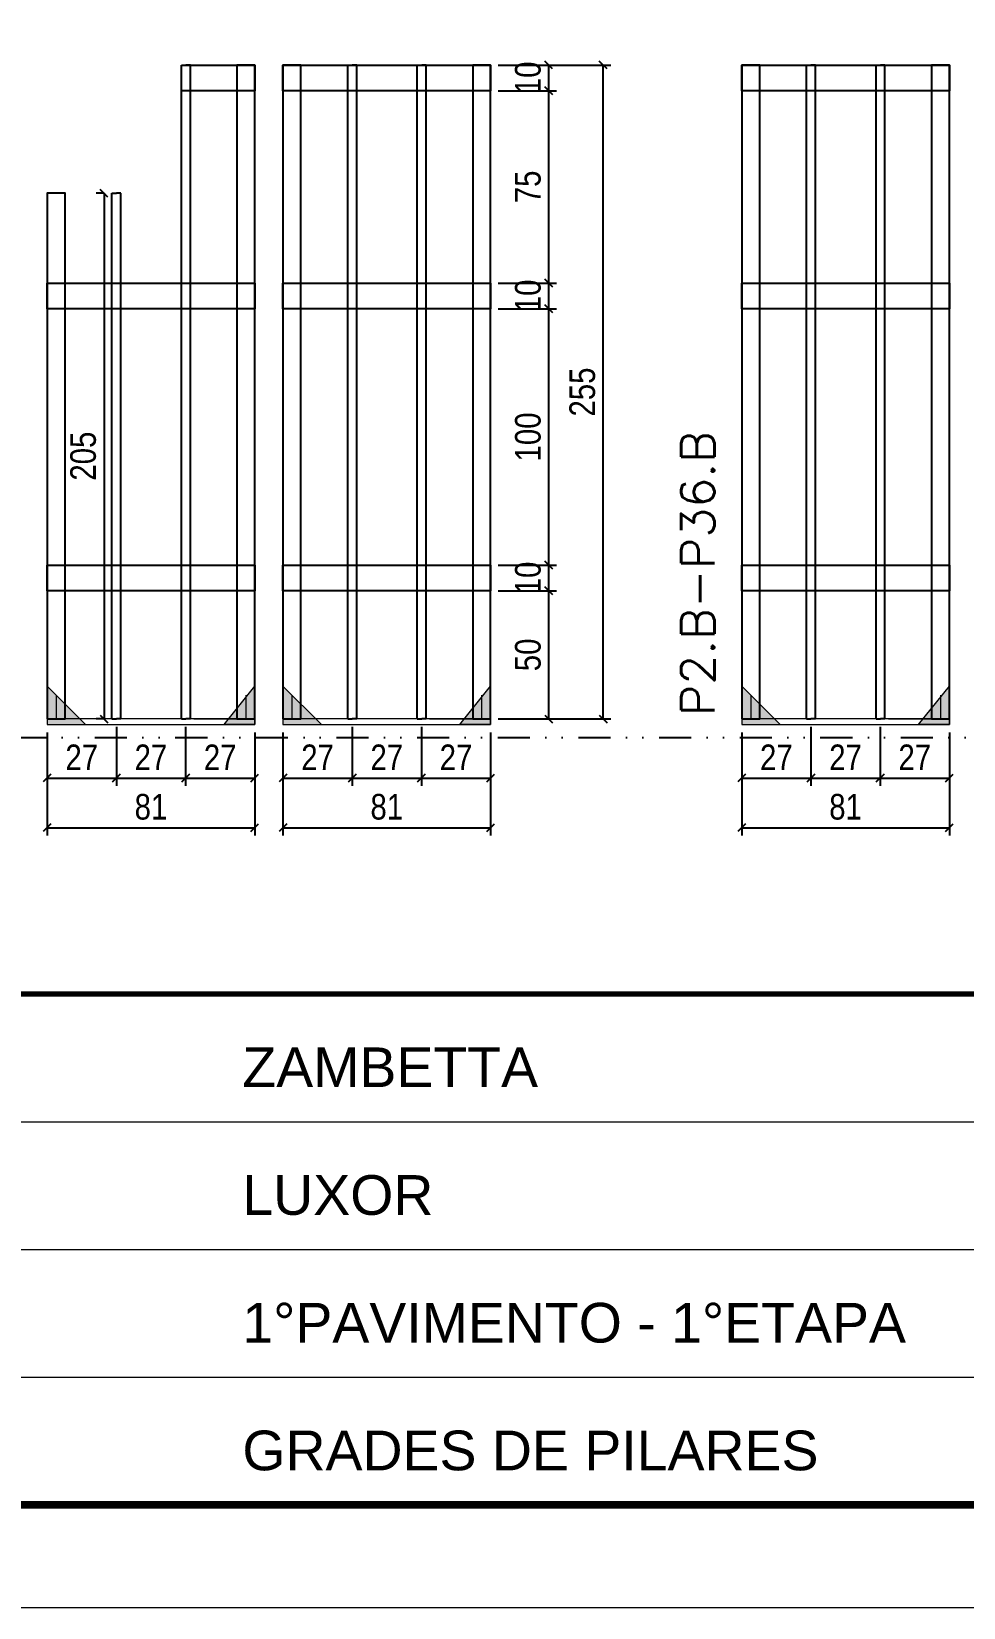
# Model space of a CAD drawing. Extents: x 14400 to 20667, y -21631 to 6985.
# Drawn here: x 18213 to 18577, y 4786 to 5401 of the extents above; entities that cross this region are included whole.
import ezdxf

# ---------------------------------------------------------------- set-up
doc = ezdxf.new("R2010")
doc.units = 0
for name, pattern in [('CONTINUO', [0]), ('DASHED', [0.75, 0.5, -0.25]), ('DIVIDE2', [0.625, 0.25, -0.125, 0, -0.125, 0, -0.125]), ('HIDDEN', [0.375, 0.25, -0.125])]:
    doc.linetypes.add(name, pattern=pattern)
for name, color, linetype in [('COTA', 241, 'Continuous'), ('Nível', 160, 'Continuous'), ('SARR_2.2x10', 60, 'Continuous'), ('SARR_3.5x7', 81, 'Continuous'), ('SARR_7x7', 40, 'Continuous')]:
    doc.layers.add(name, color=color, linetype=linetype)
for name, color, linetype, lineweight in [('Folhas', 255, 'Continuous', 9), ('Madeira', 126, 'Continuous', 18), ('Sarr 2.2x7', 40, 'Continuous', 9), ('SARRAFO DE PRESSAO', 251, 'DASHED', 9), ('Texto Seção', 7, 'Continuous', 15)]:
    doc.layers.add(name, color=color, linetype=linetype, lineweight=lineweight)
doc.styles.add('ARIAL', font='arial.ttf')
doc.styles.add('COTA TECNICA', font='techl___.ttf', dxfattribs={"height": 10})
doc.styles.add('REGUA-120', font='ROMANS.shx', dxfattribs={"height": 15})
doc.dimstyles.new('PAINEL', dxfattribs={"dimtxt": 10, "dimasz": 3, "dimexe": 3, "dimexo": 3, "dimgap": 3, "dimtad": 1, "dimdec": 1, "dimzin": 12, "dimdsep": 46, "dimtxsty": 'COTA TECNICA', "dimblk1": 'OBLIQUE', "dimblk2": 'OBLIQUE', "dimsah": 1, "dimcen": 0.9, "dimclrd": 4, "dimclre": 4, "dimclrt": 240, "dimadec": 1, "dimazin": 3, "dimtfac": 1, "dimtdec": 1, "dimtmove": 0, "dimatfit": 3, "dimfxl": 1, "dimtolj": 1, "dimtzin": 12, "dimarcsym": 0})

# ---------------------------------------------------------------- blocks, each defined once
blk = doc.blocks.new('9999999999')
at = {"color": 30, "linetype": 'CONTINUO'}
for p, q in [((98564.56, 34379.64), (99583.98, 34379.64)), ((98564.56, 34329.83), (99487.98, 34329.83)), ((98564.56, 34280.02), (99487.98, 34280.02))]:
    blk.add_line(p, q, dxfattribs=at)
at = {"color": 30, "linetype": 'CONTINUO', "const_width": 2}
blk.add_lwpolyline([(99583.98, 34230.21), (99583.98, 34414.45, 0.414214), (99568.98, 34429.45), (98228.98, 34429.45, 0.414214), (98213.98, 34414.45), (98213.98, 34245.21, 0.414214), (98228.98, 34230.21), (99583.98, 34230.21)], format="xyb", dxfattribs=at)
at = {"layer": 'Folhas'}
blk.add_lwpolyline([(98138.98, 34190.21), (99623.98, 34190.21), (99623.98, 35240.21), (98138.98, 35240.21)], close=True, dxfattribs=at)
at = {"layer": 'Folhas', "color": 30, "const_width": 3}
blk.add_lwpolyline([(98213.98, 34230.21), (99583.98, 34230.21), (99583.98, 35200.21), (98213.98, 35200.21)], close=True, dxfattribs=at)
at = {"color": 7, "linetype": 'Continuous', "ltscale": 5, "style": 'ARIAL'}
for s, height, p in [('ZAMBETTA', 15.483, (98837.68, 34393.13)), ('LUXOR', 15.483, (98837.68, 34343.32)), ('1°PAVIMENTO - 1°ETAPA', 15.4829, (98837.68, 34293.51)), ('GRADES DE PILARES', 15.4829, (98837.68, 34243.7))]:
    blk.add_text(s, height=height, dxfattribs=at).set_placement(p)
blk = doc.blocks.new('_Oblique')
at = {"color": 0, "linetype": 'ByBlock', "lineweight": -2}
blk.add_line((-0.5, -0.5), (0.5, 0.5), dxfattribs=at)
blk = doc.blocks.new('*D1358')
at = {"layer": 'COTA', "color": 4, "lineweight": -2, "transparency": 16777216}
for p, q in [((18311.51, 5127.44), (18311.51, 5106.61)), ((18338.51, 5129.64), (18338.51, 5106.61)), ((18311.51, 5109.61), (18338.51, 5109.61))]:
    blk.add_line(p, q, dxfattribs=at)
at = {"layer": 'Defpoints', "color": 0, "transparency": 16777216}
for p in [(18338.51, 5132.64), (18311.51, 5130.44), (18338.51, 5109.61)]:
    blk.add_point(p, dxfattribs=at)
at = {"layer": 'COTA', "color": 4, "lineweight": -2, "transparency": 16777216, "xscale": 3, "yscale": 3, "zscale": 3, "rotation": 180}
blk.add_blockref('_Oblique', (18311.51, 5109.61), dxfattribs=at)
at = {"layer": 'COTA', "color": 4, "lineweight": -2, "transparency": 16777216, "xscale": 3, "yscale": 3, "zscale": 3}
blk.add_blockref('_Oblique', (18338.51, 5109.61), dxfattribs=at)
at = {"layer": 'COTA', "color": 240, "transparency": 16777216, "insert": (18325.01, 5117.69), "char_height": 10, "attachment_point": 5, "style": 'COTA TECNICA'}
blk.add_mtext('\\A1;27', dxfattribs=at)
blk = doc.blocks.new('*D1359')
at = {"layer": 'COTA', "color": 4, "lineweight": -2, "transparency": 16777216}
for p, q in [((18338.51, 5129.64), (18338.51, 5106.61)), ((18365.51, 5129.64), (18365.51, 5106.61)), ((18338.51, 5109.61), (18365.51, 5109.61))]:
    blk.add_line(p, q, dxfattribs=at)
at = {"layer": 'Defpoints', "color": 0, "transparency": 16777216}
for p in [(18338.51, 5132.64), (18365.51, 5132.64), (18365.51, 5109.61)]:
    blk.add_point(p, dxfattribs=at)
at = {"layer": 'COTA', "color": 4, "lineweight": -2, "transparency": 16777216, "xscale": 3, "yscale": 3, "zscale": 3, "rotation": 180}
blk.add_blockref('_Oblique', (18338.51, 5109.61), dxfattribs=at)
at = {"layer": 'COTA', "color": 4, "lineweight": -2, "transparency": 16777216, "xscale": 3, "yscale": 3, "zscale": 3}
blk.add_blockref('_Oblique', (18365.51, 5109.61), dxfattribs=at)
at = {"layer": 'COTA', "color": 240, "transparency": 16777216, "insert": (18352.01, 5117.69), "char_height": 10, "attachment_point": 5, "style": 'COTA TECNICA'}
blk.add_mtext('\\A1;27', dxfattribs=at)
blk = doc.blocks.new('*D1360')
at = {"layer": 'COTA', "color": 4, "lineweight": -2, "transparency": 16777216}
for p, q in [((18365.51, 5129.64), (18365.51, 5106.61)), ((18392.51, 5127.44), (18392.51, 5106.61)), ((18365.51, 5109.61), (18392.51, 5109.61))]:
    blk.add_line(p, q, dxfattribs=at)
at = {"layer": 'Defpoints', "color": 0, "transparency": 16777216}
for p in [(18365.51, 5132.64), (18392.51, 5130.44), (18392.51, 5109.61)]:
    blk.add_point(p, dxfattribs=at)
at = {"layer": 'COTA', "color": 4, "lineweight": -2, "transparency": 16777216, "xscale": 3, "yscale": 3, "zscale": 3, "rotation": 180}
blk.add_blockref('_Oblique', (18365.51, 5109.61), dxfattribs=at)
at = {"layer": 'COTA', "color": 4, "lineweight": -2, "transparency": 16777216, "xscale": 3, "yscale": 3, "zscale": 3}
blk.add_blockref('_Oblique', (18392.51, 5109.61), dxfattribs=at)
at = {"layer": 'COTA', "color": 240, "transparency": 16777216, "insert": (18379.01, 5117.69), "char_height": 10, "attachment_point": 5, "style": 'COTA TECNICA'}
blk.add_mtext('\\A1;27', dxfattribs=at)
blk = doc.blocks.new('*D1361')
at = {"layer": 'COTA', "color": 4, "lineweight": -2, "transparency": 16777216}
for p, q in [((18311.51, 5127.44), (18311.51, 5087.26)), ((18392.51, 5127.44), (18392.51, 5087.26)), ((18311.51, 5090.26), (18392.51, 5090.26))]:
    blk.add_line(p, q, dxfattribs=at)
at = {"layer": 'Defpoints', "color": 0, "transparency": 16777216}
for p in [(18311.51, 5130.44), (18392.51, 5130.44), (18392.51, 5090.26)]:
    blk.add_point(p, dxfattribs=at)
at = {"layer": 'COTA', "color": 4, "lineweight": -2, "transparency": 16777216, "xscale": 3, "yscale": 3, "zscale": 3, "rotation": 180}
blk.add_blockref('_Oblique', (18311.51, 5090.26), dxfattribs=at)
at = {"layer": 'COTA', "color": 4, "lineweight": -2, "transparency": 16777216, "xscale": 3, "yscale": 3, "zscale": 3}
blk.add_blockref('_Oblique', (18392.51, 5090.26), dxfattribs=at)
at = {"layer": 'COTA', "color": 240, "transparency": 16777216, "insert": (18352.01, 5098.35), "char_height": 10, "attachment_point": 5, "style": 'COTA TECNICA'}
blk.add_mtext('\\A1;81', dxfattribs=at)
blk = doc.blocks.new('*D1362')
at = {"layer": 'COTA', "color": 4, "lineweight": -2, "transparency": 16777216}
for p, q in [((18395.51, 5182.64), (18418.21, 5182.64)), ((18415.21, 5132.64), (18415.21, 5182.64)), ((18395.51, 5132.64), (18418.21, 5132.64))]:
    blk.add_line(p, q, dxfattribs=at)
at = {"layer": 'Defpoints', "color": 0, "transparency": 16777216}
for p in [(18392.51, 5182.64), (18415.21, 5182.64), (18392.51, 5132.64)]:
    blk.add_point(p, dxfattribs=at)
at = {"layer": 'COTA', "color": 4, "lineweight": -2, "transparency": 16777216, "xscale": 3, "yscale": 3, "zscale": 3}
for p, rotation in [((18415.21, 5182.64), 90), ((18415.21, 5132.64), 270)]:
    blk.add_blockref('_Oblique', p, dxfattribs=dict(at, rotation=rotation))
at = {"layer": 'COTA', "color": 240, "transparency": 16777216, "insert": (18407.1, 5157.64), "char_height": 10, "attachment_point": 5, "rotation": 90, "style": 'COTA TECNICA'}
blk.add_mtext('\\A1;50', dxfattribs=at)
blk = doc.blocks.new('*D1363')
at = {"layer": 'COTA', "color": 4, "lineweight": -2, "transparency": 16777216}
for p, q in [((18395.51, 5192.64), (18418.21, 5192.64)), ((18415.21, 5182.64), (18415.21, 5192.64)), ((18395.51, 5182.64), (18418.21, 5182.64))]:
    blk.add_line(p, q, dxfattribs=at)
at = {"layer": 'Defpoints', "color": 0, "transparency": 16777216}
for p in [(18392.51, 5192.64), (18415.21, 5192.64), (18392.51, 5182.64)]:
    blk.add_point(p, dxfattribs=at)
at = {"layer": 'COTA', "color": 4, "lineweight": -2, "transparency": 16777216, "xscale": 3, "yscale": 3, "zscale": 3}
for p, rotation in [((18415.21, 5192.64), 90), ((18415.21, 5182.64), 270)]:
    blk.add_blockref('_Oblique', p, dxfattribs=dict(at, rotation=rotation))
at = {"layer": 'COTA', "color": 240, "transparency": 16777216, "insert": (18407.1, 5187.64), "char_height": 10, "attachment_point": 5, "rotation": 90, "style": 'COTA TECNICA'}
blk.add_mtext('\\A1;10', dxfattribs=at)
blk = doc.blocks.new('*D1364')
at = {"layer": 'COTA', "color": 4, "lineweight": -2, "transparency": 16777216}
for p, q in [((18395.51, 5292.64), (18418.21, 5292.64)), ((18415.21, 5192.64), (18415.21, 5292.64)), ((18395.51, 5192.64), (18418.21, 5192.64))]:
    blk.add_line(p, q, dxfattribs=at)
at = {"layer": 'Defpoints', "color": 0, "transparency": 16777216}
for p in [(18392.51, 5292.64), (18415.21, 5292.64), (18392.51, 5192.64)]:
    blk.add_point(p, dxfattribs=at)
at = {"layer": 'COTA', "color": 4, "lineweight": -2, "transparency": 16777216, "xscale": 3, "yscale": 3, "zscale": 3}
for p, rotation in [((18415.21, 5292.64), 90), ((18415.21, 5192.64), 270)]:
    blk.add_blockref('_Oblique', p, dxfattribs=dict(at, rotation=rotation))
at = {"layer": 'COTA', "color": 240, "transparency": 16777216, "insert": (18407.1, 5242.64), "char_height": 10, "attachment_point": 5, "rotation": 90, "style": 'COTA TECNICA'}
blk.add_mtext('\\A1;100', dxfattribs=at)
blk = doc.blocks.new('*D1365')
at = {"layer": 'COTA', "color": 4, "lineweight": -2, "transparency": 16777216}
for p, q in [((18395.51, 5302.64), (18418.21, 5302.64)), ((18415.21, 5292.64), (18415.21, 5302.64)), ((18395.51, 5292.64), (18418.21, 5292.64))]:
    blk.add_line(p, q, dxfattribs=at)
at = {"layer": 'Defpoints', "color": 0, "transparency": 16777216}
for p in [(18392.51, 5302.64), (18415.21, 5302.64), (18392.51, 5292.64)]:
    blk.add_point(p, dxfattribs=at)
at = {"layer": 'COTA', "color": 4, "lineweight": -2, "transparency": 16777216, "xscale": 3, "yscale": 3, "zscale": 3}
for p, rotation in [((18415.21, 5302.64), 90), ((18415.21, 5292.64), 270)]:
    blk.add_blockref('_Oblique', p, dxfattribs=dict(at, rotation=rotation))
at = {"layer": 'COTA', "color": 240, "transparency": 16777216, "insert": (18407.1, 5297.64), "char_height": 10, "attachment_point": 5, "rotation": 90, "style": 'COTA TECNICA'}
blk.add_mtext('\\A1;10', dxfattribs=at)
blk = doc.blocks.new('*D1366')
at = {"layer": 'COTA', "color": 4, "lineweight": -2, "transparency": 16777216}
for p, q in [((18219.51, 5127.44), (18219.51, 5106.61)), ((18246.51, 5129.64), (18246.51, 5106.61)), ((18219.51, 5109.61), (18246.51, 5109.61))]:
    blk.add_line(p, q, dxfattribs=at)
at = {"layer": 'Defpoints', "color": 0, "transparency": 16777216}
for p in [(18246.51, 5132.64), (18219.51, 5130.44), (18246.51, 5109.61)]:
    blk.add_point(p, dxfattribs=at)
at = {"layer": 'COTA', "color": 4, "lineweight": -2, "transparency": 16777216, "xscale": 3, "yscale": 3, "zscale": 3, "rotation": 180}
blk.add_blockref('_Oblique', (18219.51, 5109.61), dxfattribs=at)
at = {"layer": 'COTA', "color": 4, "lineweight": -2, "transparency": 16777216, "xscale": 3, "yscale": 3, "zscale": 3}
blk.add_blockref('_Oblique', (18246.51, 5109.61), dxfattribs=at)
at = {"layer": 'COTA', "color": 240, "transparency": 16777216, "insert": (18233.01, 5117.69), "char_height": 10, "attachment_point": 5, "style": 'COTA TECNICA'}
blk.add_mtext('\\A1;27', dxfattribs=at)
blk = doc.blocks.new('*D1367')
at = {"layer": 'COTA', "color": 4, "lineweight": -2, "transparency": 16777216}
for p, q in [((18246.51, 5129.64), (18246.51, 5106.61)), ((18273.51, 5129.64), (18273.51, 5106.61)), ((18246.51, 5109.61), (18273.51, 5109.61))]:
    blk.add_line(p, q, dxfattribs=at)
at = {"layer": 'Defpoints', "color": 0, "transparency": 16777216}
for p in [(18246.51, 5132.64), (18273.51, 5132.64), (18273.51, 5109.61)]:
    blk.add_point(p, dxfattribs=at)
at = {"layer": 'COTA', "color": 4, "lineweight": -2, "transparency": 16777216, "xscale": 3, "yscale": 3, "zscale": 3, "rotation": 180}
blk.add_blockref('_Oblique', (18246.51, 5109.61), dxfattribs=at)
at = {"layer": 'COTA', "color": 4, "lineweight": -2, "transparency": 16777216, "xscale": 3, "yscale": 3, "zscale": 3}
blk.add_blockref('_Oblique', (18273.51, 5109.61), dxfattribs=at)
at = {"layer": 'COTA', "color": 240, "transparency": 16777216, "insert": (18260.01, 5117.69), "char_height": 10, "attachment_point": 5, "style": 'COTA TECNICA'}
blk.add_mtext('\\A1;27', dxfattribs=at)
blk = doc.blocks.new('*D1368')
at = {"layer": 'COTA', "color": 4, "lineweight": -2, "transparency": 16777216}
for p, q in [((18273.51, 5129.64), (18273.51, 5106.61)), ((18300.51, 5127.44), (18300.51, 5106.61)), ((18273.51, 5109.61), (18300.51, 5109.61))]:
    blk.add_line(p, q, dxfattribs=at)
at = {"layer": 'Defpoints', "color": 0, "transparency": 16777216}
for p in [(18273.51, 5132.64), (18300.51, 5130.44), (18300.51, 5109.61)]:
    blk.add_point(p, dxfattribs=at)
at = {"layer": 'COTA', "color": 4, "lineweight": -2, "transparency": 16777216, "xscale": 3, "yscale": 3, "zscale": 3, "rotation": 180}
blk.add_blockref('_Oblique', (18273.51, 5109.61), dxfattribs=at)
at = {"layer": 'COTA', "color": 4, "lineweight": -2, "transparency": 16777216, "xscale": 3, "yscale": 3, "zscale": 3}
blk.add_blockref('_Oblique', (18300.51, 5109.61), dxfattribs=at)
at = {"layer": 'COTA', "color": 240, "transparency": 16777216, "insert": (18287.01, 5117.69), "char_height": 10, "attachment_point": 5, "style": 'COTA TECNICA'}
blk.add_mtext('\\A1;27', dxfattribs=at)
blk = doc.blocks.new('*D1369')
at = {"layer": 'COTA', "color": 4, "lineweight": -2, "transparency": 16777216}
for p, q in [((18219.51, 5127.44), (18219.51, 5087.26)), ((18300.51, 5127.44), (18300.51, 5087.26)), ((18219.51, 5090.26), (18300.51, 5090.26))]:
    blk.add_line(p, q, dxfattribs=at)
at = {"layer": 'Defpoints', "color": 0, "transparency": 16777216}
for p in [(18219.51, 5130.44), (18300.51, 5130.44), (18300.51, 5090.26)]:
    blk.add_point(p, dxfattribs=at)
at = {"layer": 'COTA', "color": 4, "lineweight": -2, "transparency": 16777216, "xscale": 3, "yscale": 3, "zscale": 3, "rotation": 180}
blk.add_blockref('_Oblique', (18219.51, 5090.26), dxfattribs=at)
at = {"layer": 'COTA', "color": 4, "lineweight": -2, "transparency": 16777216, "xscale": 3, "yscale": 3, "zscale": 3}
blk.add_blockref('_Oblique', (18300.51, 5090.26), dxfattribs=at)
at = {"layer": 'COTA', "color": 240, "transparency": 16777216, "insert": (18260.01, 5098.35), "char_height": 10, "attachment_point": 5, "style": 'COTA TECNICA'}
blk.add_mtext('\\A1;81', dxfattribs=at)
blk = doc.blocks.new('*D1370')
at = {"layer": 'COTA', "color": 4, "lineweight": -2, "transparency": 16777216}
for p, q in [((18395.51, 5387.67), (18439.42, 5387.67)), ((18436.42, 5132.64), (18436.42, 5387.67)), ((18395.51, 5132.64), (18439.42, 5132.64))]:
    blk.add_line(p, q, dxfattribs=at)
at = {"layer": 'Defpoints', "color": 0, "transparency": 16777216}
for p in [(18392.51, 5387.67), (18436.42, 5387.67), (18392.51, 5132.64)]:
    blk.add_point(p, dxfattribs=at)
at = {"layer": 'COTA', "color": 4, "lineweight": -2, "transparency": 16777216, "xscale": 3, "yscale": 3, "zscale": 3}
for p, rotation in [((18436.42, 5387.67), 90), ((18436.42, 5132.64), 270)]:
    blk.add_blockref('_Oblique', p, dxfattribs=dict(at, rotation=rotation))
at = {"layer": 'COTA', "color": 240, "transparency": 16777216, "insert": (18428.31, 5260.15), "char_height": 10, "attachment_point": 5, "rotation": 90, "style": 'COTA TECNICA'}
blk.add_mtext('\\A1;255', dxfattribs=at)
blk = doc.blocks.new('*D1331')
at = {"layer": 'COTA', "color": 4, "lineweight": -2, "transparency": 16777216}
for p, q in [((18490.47, 5127.44), (18490.47, 5106.61)), ((18517.47, 5129.64), (18517.47, 5106.61)), ((18490.47, 5109.61), (18517.47, 5109.61))]:
    blk.add_line(p, q, dxfattribs=at)
at = {"layer": 'Defpoints', "color": 0, "transparency": 16777216}
for p in [(18517.47, 5132.64), (18490.47, 5130.44), (18517.47, 5109.61)]:
    blk.add_point(p, dxfattribs=at)
at = {"layer": 'COTA', "color": 4, "lineweight": -2, "transparency": 16777216, "xscale": 3, "yscale": 3, "zscale": 3, "rotation": 180}
blk.add_blockref('_Oblique', (18490.47, 5109.61), dxfattribs=at)
at = {"layer": 'COTA', "color": 4, "lineweight": -2, "transparency": 16777216, "xscale": 3, "yscale": 3, "zscale": 3}
blk.add_blockref('_Oblique', (18517.47, 5109.61), dxfattribs=at)
at = {"layer": 'COTA', "color": 240, "transparency": 16777216, "insert": (18503.97, 5117.69), "char_height": 10, "attachment_point": 5, "style": 'COTA TECNICA'}
blk.add_mtext('\\A1;27', dxfattribs=at)
blk = doc.blocks.new('*D1332')
at = {"layer": 'COTA', "color": 4, "lineweight": -2, "transparency": 16777216}
for p, q in [((18517.47, 5129.64), (18517.47, 5106.61)), ((18544.47, 5129.64), (18544.47, 5106.61)), ((18517.47, 5109.61), (18544.47, 5109.61))]:
    blk.add_line(p, q, dxfattribs=at)
at = {"layer": 'Defpoints', "color": 0, "transparency": 16777216}
for p in [(18517.47, 5132.64), (18544.47, 5132.64), (18544.47, 5109.61)]:
    blk.add_point(p, dxfattribs=at)
at = {"layer": 'COTA', "color": 4, "lineweight": -2, "transparency": 16777216, "xscale": 3, "yscale": 3, "zscale": 3, "rotation": 180}
blk.add_blockref('_Oblique', (18517.47, 5109.61), dxfattribs=at)
at = {"layer": 'COTA', "color": 4, "lineweight": -2, "transparency": 16777216, "xscale": 3, "yscale": 3, "zscale": 3}
blk.add_blockref('_Oblique', (18544.47, 5109.61), dxfattribs=at)
at = {"layer": 'COTA', "color": 240, "transparency": 16777216, "insert": (18530.97, 5117.69), "char_height": 10, "attachment_point": 5, "style": 'COTA TECNICA'}
blk.add_mtext('\\A1;27', dxfattribs=at)
blk = doc.blocks.new('*D1333')
at = {"layer": 'COTA', "color": 4, "lineweight": -2, "transparency": 16777216}
for p, q in [((18544.47, 5129.64), (18544.47, 5106.61)), ((18571.47, 5127.44), (18571.47, 5106.61)), ((18544.47, 5109.61), (18571.47, 5109.61))]:
    blk.add_line(p, q, dxfattribs=at)
at = {"layer": 'Defpoints', "color": 0, "transparency": 16777216}
for p in [(18544.47, 5132.64), (18571.47, 5130.44), (18571.47, 5109.61)]:
    blk.add_point(p, dxfattribs=at)
at = {"layer": 'COTA', "color": 4, "lineweight": -2, "transparency": 16777216, "xscale": 3, "yscale": 3, "zscale": 3, "rotation": 180}
blk.add_blockref('_Oblique', (18544.47, 5109.61), dxfattribs=at)
at = {"layer": 'COTA', "color": 4, "lineweight": -2, "transparency": 16777216, "xscale": 3, "yscale": 3, "zscale": 3}
blk.add_blockref('_Oblique', (18571.47, 5109.61), dxfattribs=at)
at = {"layer": 'COTA', "color": 240, "transparency": 16777216, "insert": (18557.97, 5117.69), "char_height": 10, "attachment_point": 5, "style": 'COTA TECNICA'}
blk.add_mtext('\\A1;27', dxfattribs=at)
blk = doc.blocks.new('*D1334')
at = {"layer": 'COTA', "color": 4, "lineweight": -2, "transparency": 16777216}
for p, q in [((18490.47, 5127.44), (18490.47, 5087.26)), ((18571.47, 5127.44), (18571.47, 5087.26)), ((18490.47, 5090.26), (18571.47, 5090.26))]:
    blk.add_line(p, q, dxfattribs=at)
at = {"layer": 'Defpoints', "color": 0, "transparency": 16777216}
for p in [(18490.47, 5130.44), (18571.47, 5130.44), (18571.47, 5090.26)]:
    blk.add_point(p, dxfattribs=at)
at = {"layer": 'COTA', "color": 4, "lineweight": -2, "transparency": 16777216, "xscale": 3, "yscale": 3, "zscale": 3, "rotation": 180}
blk.add_blockref('_Oblique', (18490.47, 5090.26), dxfattribs=at)
at = {"layer": 'COTA', "color": 4, "lineweight": -2, "transparency": 16777216, "xscale": 3, "yscale": 3, "zscale": 3}
blk.add_blockref('_Oblique', (18571.47, 5090.26), dxfattribs=at)
at = {"layer": 'COTA', "color": 240, "transparency": 16777216, "insert": (18530.97, 5098.35), "char_height": 10, "attachment_point": 5, "style": 'COTA TECNICA'}
blk.add_mtext('\\A1;81', dxfattribs=at)
blk = doc.blocks.new('*D1337')
at = {"layer": 'COTA', "color": 4, "lineweight": -2, "transparency": 16777216}
for p, q in [((18395.51, 5387.67), (18418.21, 5387.67)), ((18415.21, 5377.67), (18415.21, 5387.67)), ((18395.51, 5377.67), (18418.21, 5377.67))]:
    blk.add_line(p, q, dxfattribs=at)
at = {"layer": 'Defpoints', "color": 0, "transparency": 16777216}
for p in [(18392.51, 5387.67), (18415.21, 5387.67), (18392.51, 5377.67)]:
    blk.add_point(p, dxfattribs=at)
at = {"layer": 'COTA', "color": 4, "lineweight": -2, "transparency": 16777216, "xscale": 3, "yscale": 3, "zscale": 3}
for p, rotation in [((18415.21, 5387.67), 90), ((18415.21, 5377.67), 270)]:
    blk.add_blockref('_Oblique', p, dxfattribs=dict(at, rotation=rotation))
at = {"layer": 'COTA', "color": 240, "transparency": 16777216, "insert": (18407.1, 5382.67), "char_height": 10, "attachment_point": 5, "rotation": 90, "style": 'COTA TECNICA'}
blk.add_mtext('\\A1;10', dxfattribs=at)
blk = doc.blocks.new('*D1372')
at = {"layer": 'COTA', "color": 4, "lineweight": -2, "transparency": 16777216}
for p, q in [((18395.51, 5377.67), (18418.21, 5377.67)), ((18415.21, 5302.64), (18415.21, 5377.67)), ((18395.51, 5302.64), (18418.21, 5302.64))]:
    blk.add_line(p, q, dxfattribs=at)
at = {"layer": 'Defpoints', "color": 0, "transparency": 16777216}
for p in [(18392.51, 5377.67), (18415.21, 5377.67), (18392.51, 5302.64)]:
    blk.add_point(p, dxfattribs=at)
at = {"layer": 'COTA', "color": 4, "lineweight": -2, "transparency": 16777216, "xscale": 3, "yscale": 3, "zscale": 3}
for p, rotation in [((18415.21, 5377.67), 90), ((18415.21, 5302.64), 270)]:
    blk.add_blockref('_Oblique', p, dxfattribs=dict(at, rotation=rotation))
at = {"layer": 'COTA', "color": 240, "transparency": 16777216, "insert": (18407.1, 5340.15), "char_height": 10, "attachment_point": 5, "rotation": 90, "style": 'COTA TECNICA'}
blk.add_mtext('\\A1;75', dxfattribs=at)
blk = doc.blocks.new('*D1338')
at = {"layer": 'COTA', "color": 4, "lineweight": -2, "transparency": 16777216}
for p, q in [((18241.76, 5337.67), (18238.7, 5337.67)), ((18241.7, 5337.67), (18241.7, 5132.64)), ((18241.76, 5132.64), (18238.7, 5132.64))]:
    blk.add_line(p, q, dxfattribs=at)
at = {"layer": 'Defpoints', "color": 0, "transparency": 16777216}
for p in [(18244.76, 5337.67), (18241.7, 5132.64), (18244.76, 5132.64)]:
    blk.add_point(p, dxfattribs=at)
at = {"layer": 'COTA', "color": 4, "lineweight": -2, "transparency": 16777216, "xscale": 3, "yscale": 3, "zscale": 3}
for p, rotation in [((18241.7, 5337.67), 90), ((18241.7, 5132.64), 270)]:
    blk.add_blockref('_Oblique', p, dxfattribs=dict(at, rotation=rotation))
at = {"layer": 'COTA', "color": 240, "transparency": 16777216, "insert": (18233.59, 5235.15), "char_height": 10, "attachment_point": 5, "rotation": 90, "style": 'COTA TECNICA'}
blk.add_mtext('\\A1;205', dxfattribs=at)

msp = doc.modelspace()

# ---------------------------------------------------------------- hatches: boundary and pattern name
at = {"layer": 'Madeira'}
h = msp.add_hatch(color=252, dxfattribs=at)
h.dxf.hatch_style = 2
h.paths.add_polyline_path([(18219.51, 5145.44), (18219.51, 5130.44), (18234.51, 5130.44)])
h = msp.add_hatch(color=252, dxfattribs=at)
h.dxf.hatch_style = 2
h.paths.add_polyline_path([(18300.51, 5145.44), (18300.51, 5130.44), (18288.51, 5130.44)])
h = msp.add_hatch(color=252, dxfattribs=at)
h.dxf.hatch_style = 2
h.paths.add_polyline_path([(18311.51, 5145.44), (18311.51, 5130.44), (18326.51, 5130.44)])
h = msp.add_hatch(color=252, dxfattribs=at)
h.dxf.hatch_style = 2
h.paths.add_polyline_path([(18392.51, 5145.44), (18392.51, 5130.44), (18380.51, 5130.44)])
h = msp.add_hatch(color=252, dxfattribs=at)
h.dxf.hatch_style = 2
h.paths.add_polyline_path([(18490.47, 5145.44), (18490.47, 5130.44), (18505.47, 5130.44)])
h = msp.add_hatch(color=252, dxfattribs=at)
h.dxf.hatch_style = 2
h.paths.add_polyline_path([(18571.47, 5145.44), (18571.47, 5130.44), (18559.47, 5130.44)])

# ---------------------------------------------------------------- linework, layer by layer
at = {"layer": 'Madeira', "color": 250, "linetype": 'HIDDEN'}
for p, q in [((18223.01, 5141.94), (18223.01, 5132.64)), ((18297.01, 5141.94), (18297.01, 5132.64)), ((18315.01, 5141.94), (18315.01, 5132.64)), ((18389.01, 5141.94), (18389.01, 5132.64)), ((18493.97, 5141.94), (18493.97, 5132.64)), ((18567.97, 5141.94), (18567.97, 5132.64)), ((18229.34, 5132.64), (18219.51, 5132.64)), ((18229.34, 5132.64), (18219.51, 5132.64)), ((18290.67, 5132.64), (18300.51, 5132.64)), ((18290.67, 5132.64), (18300.51, 5132.64)), ((18321.34, 5132.64), (18311.51, 5132.64)), ((18321.34, 5132.64), (18311.51, 5132.64)), ((18382.67, 5132.64), (18392.51, 5132.64)), ((18382.67, 5132.64), (18392.51, 5132.64)), ((18500.31, 5132.64), (18490.47, 5132.64)), ((18500.31, 5132.64), (18490.47, 5132.64)), ((18561.64, 5132.64), (18571.47, 5132.64)), ((18561.64, 5132.64), (18571.47, 5132.64))]:
    msp.add_line(p, q, dxfattribs=at)
at = {"layer": 'Madeira', "color": 1, "linetype": 'HIDDEN'}
for p, q in [((18223.01, 5141.94), (18223.01, 5132.64)), ((18226.51, 5138.44), (18226.51, 5132.64)), ((18297.01, 5141.94), (18297.01, 5132.64)), ((18315.01, 5141.94), (18315.01, 5132.64)), ((18318.51, 5138.43), (18318.51, 5132.64)), ((18389.01, 5141.94), (18389.01, 5132.64)), ((18493.97, 5141.94), (18493.97, 5132.64)), ((18497.47, 5138.44), (18497.47, 5132.64)), ((18567.97, 5141.94), (18567.97, 5132.64)), ((18235.31, 5132.64), (18219.51, 5132.64)), ((18276.71, 5132.64), (18300.51, 5132.64)), ((18327.31, 5132.64), (18311.51, 5132.64)), ((18368.71, 5132.64), (18392.51, 5132.64)), ((18506.27, 5132.64), (18490.47, 5132.64)), ((18547.67, 5132.64), (18571.47, 5132.64))]:
    msp.add_line(p, q, dxfattribs=at)
at = {"layer": 'Madeira', "color": 250}
for p, q in [((18219.51, 5132.64), (18219.51, 5130.44)), ((18219.51, 5132.64), (18219.51, 5130.44)), ((18219.51, 5132.64), (18219.51, 5130.44)), ((18311.51, 5132.64), (18311.51, 5130.44)), ((18311.51, 5132.64), (18311.51, 5130.44)), ((18311.51, 5132.64), (18311.51, 5130.44)), ((18490.47, 5132.64), (18490.47, 5130.44)), ((18490.47, 5132.64), (18490.47, 5130.44)), ((18490.47, 5132.64), (18490.47, 5130.44))]:
    msp.add_line(p, q, dxfattribs=at)
at = {"layer": 'Madeira', "color": 0}
for points in [[(18219.51, 5145.44), (18219.51, 5130.44), (18234.51, 5130.44), (18219.51, 5145.44)], [(18300.51, 5145.44), (18300.51, 5130.44), (18288.51, 5130.44), (18300.51, 5145.44)], [(18311.51, 5145.44), (18311.51, 5130.44), (18326.51, 5130.44), (18311.51, 5145.44)], [(18392.51, 5145.44), (18392.51, 5130.44), (18380.51, 5130.44), (18392.51, 5145.44)], [(18490.47, 5145.44), (18490.47, 5130.44), (18505.47, 5130.44), (18490.47, 5145.44)], [(18571.47, 5145.44), (18571.47, 5130.44), (18559.47, 5130.44), (18571.47, 5145.44)]]:
    msp.add_lwpolyline(points, dxfattribs=at)
at = {"layer": 'Nível', "color": 4, "linetype": 'DIVIDE2', "ltscale": 50}
msp.add_line((17671.97, 5125.44), (19041.97, 5125.44), dxfattribs=at)
at = {"layer": 'Sarr 2.2x7'}
for p, q in [((18219.51, 5132.64), (18219.51, 5130.44)), ((18300.51, 5130.44), (18300.51, 5132.64)), ((18311.51, 5132.64), (18311.51, 5130.44)), ((18392.51, 5130.44), (18392.51, 5132.64)), ((18490.47, 5132.64), (18490.47, 5130.44)), ((18571.47, 5130.44), (18571.47, 5132.64))]:
    msp.add_line(p, q, dxfattribs=at)
for points in [[(18300.51, 5132.64), (18219.51, 5132.64), (18219.51, 5130.44), (18300.51, 5130.44)], [(18392.51, 5132.64), (18311.51, 5132.64), (18311.51, 5130.44), (18392.51, 5130.44)], [(18571.47, 5132.64), (18490.47, 5132.64), (18490.47, 5130.44), (18571.47, 5130.44)]]:
    msp.add_lwpolyline(points, close=True, dxfattribs=at)
at = {"layer": 'SARR_2.2x10'}
for points in [[(18271.89, 5387.67), (18300.51, 5387.67), (18300.51, 5377.67), (18271.89, 5377.67)], [(18311.51, 5387.67), (18392.51, 5387.67), (18392.51, 5377.67), (18311.51, 5377.67)], [(18490.48, 5387.67), (18571.47, 5387.67), (18571.47, 5377.67), (18490.48, 5377.67)], [(18219.51, 5302.64), (18300.51, 5302.64), (18300.51, 5292.64), (18219.51, 5292.64)], [(18311.51, 5302.64), (18392.51, 5302.64), (18392.51, 5292.64), (18311.51, 5292.64)], [(18490.47, 5302.64), (18571.47, 5302.64), (18571.47, 5292.64), (18490.47, 5292.64)], [(18219.51, 5192.64), (18300.51, 5192.64), (18300.51, 5182.64), (18219.51, 5182.64)], [(18311.51, 5192.64), (18392.51, 5192.64), (18392.51, 5182.64), (18311.51, 5182.64)], [(18490.47, 5192.64), (18571.47, 5192.64), (18571.47, 5182.64), (18490.47, 5182.64)]]:
    msp.add_lwpolyline(points, close=True, dxfattribs=at)
at = {"layer": 'SARR_3.5x7'}
for p, q in [((18271.89, 5132.64), (18271.89, 5387.67)), ((18271.89, 5387.67), (18273.64, 5387.67)), ((18275.39, 5387.67), (18273.64, 5387.67)), ((18275.39, 5132.64), (18275.39, 5387.67)), ((18336.76, 5132.64), (18336.76, 5387.67)), ((18336.76, 5387.67), (18338.51, 5387.67)), ((18340.26, 5387.67), (18338.51, 5387.67)), ((18340.26, 5132.64), (18340.26, 5387.67)), ((18363.89, 5132.64), (18363.89, 5387.67)), ((18363.89, 5387.67), (18365.64, 5387.67)), ((18367.39, 5387.67), (18365.64, 5387.67)), ((18367.39, 5132.64), (18367.39, 5387.67)), ((18515.72, 5132.64), (18515.73, 5387.67)), ((18515.73, 5387.67), (18517.48, 5387.67)), ((18519.23, 5387.67), (18517.48, 5387.67)), ((18519.22, 5132.64), (18519.23, 5387.67)), ((18542.85, 5132.64), (18542.85, 5387.67)), ((18542.85, 5387.67), (18544.6, 5387.67)), ((18546.35, 5387.67), (18544.6, 5387.67)), ((18546.35, 5132.64), (18546.35, 5387.67)), ((18244.76, 5132.64), (18244.76, 5337.67)), ((18244.76, 5337.67), (18246.51, 5337.67)), ((18248.26, 5337.67), (18246.51, 5337.67)), ((18248.26, 5132.64), (18248.26, 5337.67)), ((18244.76, 5132.64), (18246.51, 5132.64)), ((18248.26, 5132.64), (18246.51, 5132.64)), ((18271.89, 5132.64), (18273.64, 5132.64)), ((18275.39, 5132.64), (18273.64, 5132.64)), ((18336.76, 5132.64), (18338.51, 5132.64)), ((18340.26, 5132.64), (18338.51, 5132.64)), ((18363.89, 5132.64), (18365.64, 5132.64)), ((18367.39, 5132.64), (18365.64, 5132.64)), ((18515.72, 5132.64), (18517.47, 5132.64)), ((18519.22, 5132.64), (18517.47, 5132.64)), ((18542.85, 5132.64), (18544.6, 5132.64)), ((18546.35, 5132.64), (18544.6, 5132.64))]:
    msp.add_line(p, q, dxfattribs=at)
at = {"layer": 'SARR_7x7'}
for points in [[(18293.51, 5132.64), (18300.51, 5132.64), (18300.51, 5387.67), (18293.51, 5387.67)], [(18311.51, 5132.64), (18318.51, 5132.64), (18318.51, 5387.67), (18311.51, 5387.67)], [(18385.51, 5132.64), (18392.51, 5132.64), (18392.51, 5387.67), (18385.51, 5387.67)], [(18490.47, 5132.64), (18497.47, 5132.64), (18497.48, 5387.67), (18490.48, 5387.67)], [(18564.47, 5132.64), (18571.47, 5132.64), (18571.48, 5387.67), (18564.48, 5387.67)], [(18219.51, 5132.64), (18226.51, 5132.64), (18226.51, 5337.67), (18219.51, 5337.67)]]:
    msp.add_lwpolyline(points, close=True, dxfattribs=at)

# ---------------------------------------------------------------- block references
at = {"layer": 'SARRAFO DE PRESSAO', "color": 6, "linetype": 'ByBlock'}
msp.add_blockref('9999999999', (-80542.01, -29404.05), dxfattribs=at)

# ---------------------------------------------------------------- texts
at = {"layer": 'Texto Seção', "style": 'REGUA-120', "width": 1.05}
msp.add_text('P2.B-P36.B', height=13, rotation=90, dxfattribs=at).set_placement((18479.79, 5133.73))

# ---------------------------------------------------------------- dimensions: what is measured, and where the dimension line sits
at = {"layer": 'COTA'}
for base, p1, p2, picture, middle in [((18415.21, 5387.67), (18392.51, 5377.67), (18392.51, 5387.67), '*D1337', (18415.21, 5382.67)), ((18415.21, 5302.64), (18392.51, 5292.64), (18392.51, 5302.64), '*D1365', (18415.21, 5297.64)), ((18415.21, 5192.64), (18392.51, 5182.64), (18392.51, 5192.64), '*D1363', (18415.21, 5187.64))]:
    dim = msp.add_linear_dim(base=base, p1=p1, p2=p2, angle=90, dimstyle='PAINEL', override={"dimtmove": 1}, dxfattribs=at)
    dim.commit()
    dim.dimension.update_dxf_attribs({"geometry": picture, "text_midpoint": middle, "dimtype": 160})
for base, p1, p2, picture, middle in [((18436.42, 5387.67), (18392.51, 5132.64), (18392.51, 5387.67), '*D1370', (18428.31, 5260.15)), ((18415.21, 5292.64), (18392.51, 5192.64), (18392.51, 5292.64), '*D1364', (18407.1, 5242.64)), ((18415.21, 5182.64), (18392.51, 5132.64), (18392.51, 5182.64), '*D1362', (18407.1, 5157.64))]:
    dim = msp.add_linear_dim(base=base, p1=p1, p2=p2, angle=90, dimstyle='PAINEL', override={"dimtmove": 1}, dxfattribs=at)
    dim.commit()
    dim.dimension.update_dxf_attribs({"geometry": picture, "text_midpoint": middle})
for base, p1, p2, picture, middle in [((18415.21, 5377.67), (18392.51, 5302.64), (18392.51, 5377.67), '*D1372', (18407.1, 5340.15)), ((18241.7, 5132.64), (18244.76, 5337.67), (18244.76, 5132.64), '*D1338', (18233.59, 5235.15))]:
    dim = msp.add_linear_dim(base=base, p1=p1, p2=p2, angle=90, dimstyle='PAINEL', dxfattribs=at)
    dim.commit()
    dim.dimension.update_dxf_attribs({"geometry": picture, "text_midpoint": middle})
for base, p1, p2, picture, middle in [((18246.51, 5109.61), (18219.51, 5130.44), (18246.51, 5132.64), '*D1366', (18233.01, 5117.69)), ((18273.51, 5109.61), (18246.51, 5132.64), (18273.51, 5132.64), '*D1367', (18260.01, 5117.69)), ((18300.51, 5109.61), (18273.51, 5132.64), (18300.51, 5130.44), '*D1368', (18287.01, 5117.69)), ((18338.51, 5109.61), (18311.51, 5130.44), (18338.51, 5132.64), '*D1358', (18325.01, 5117.69)), ((18365.51, 5109.61), (18338.51, 5132.64), (18365.51, 5132.64), '*D1359', (18352.01, 5117.69)), ((18392.51, 5109.61), (18365.51, 5132.64), (18392.51, 5130.44), '*D1360', (18379.01, 5117.69)), ((18517.47, 5109.61), (18490.47, 5130.44), (18517.47, 5132.64), '*D1331', (18503.97, 5117.69)), ((18544.47, 5109.61), (18517.47, 5132.64), (18544.47, 5132.64), '*D1332', (18530.97, 5117.69)), ((18571.47, 5109.61), (18544.47, 5132.64), (18571.47, 5130.44), '*D1333', (18557.97, 5117.69)), ((18300.51, 5090.26), (18219.51, 5130.44), (18300.51, 5130.44), '*D1369', (18260.01, 5098.35)), ((18392.51, 5090.26), (18311.51, 5130.44), (18392.51, 5130.44), '*D1361', (18352.01, 5098.35)), ((18571.47, 5090.26), (18490.47, 5130.44), (18571.47, 5130.44), '*D1334', (18530.97, 5098.35))]:
    dim = msp.add_linear_dim(base=base, p1=p1, p2=p2, dimstyle='PAINEL', override={"dimtmove": 1}, dxfattribs=at)
    dim.commit()
    dim.dimension.update_dxf_attribs({"geometry": picture, "text_midpoint": middle})

doc.saveas('drawing.dxf')
